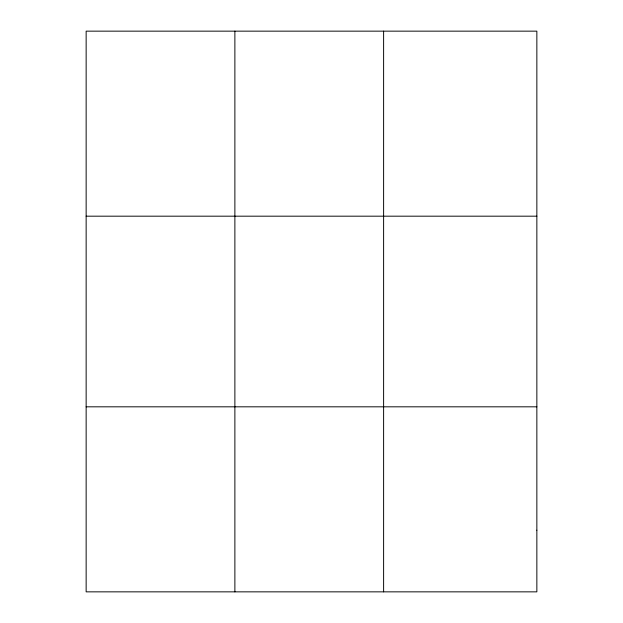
<?xml version="1.0" encoding="UTF-8"?>
<svg xmlns="http://www.w3.org/2000/svg" width="623" height="623" viewBox="0 0 623 623"><rect width="100%" height="100%" fill="white"/><g stroke="black" fill="none" stroke-linecap="round" stroke-linejoin="round"><path stroke-width="0.93" d="M234.879 591.85L234.879 31.15M383.612 591.85L383.612 31.15M86.145 216.181L536.855 216.181M86.145 406.819L536.855 406.819M536.855 530.173L536.855 591.85L86.145 591.85L86.145 31.15L536.855 31.15L536.855 530.173"/></g></svg>
